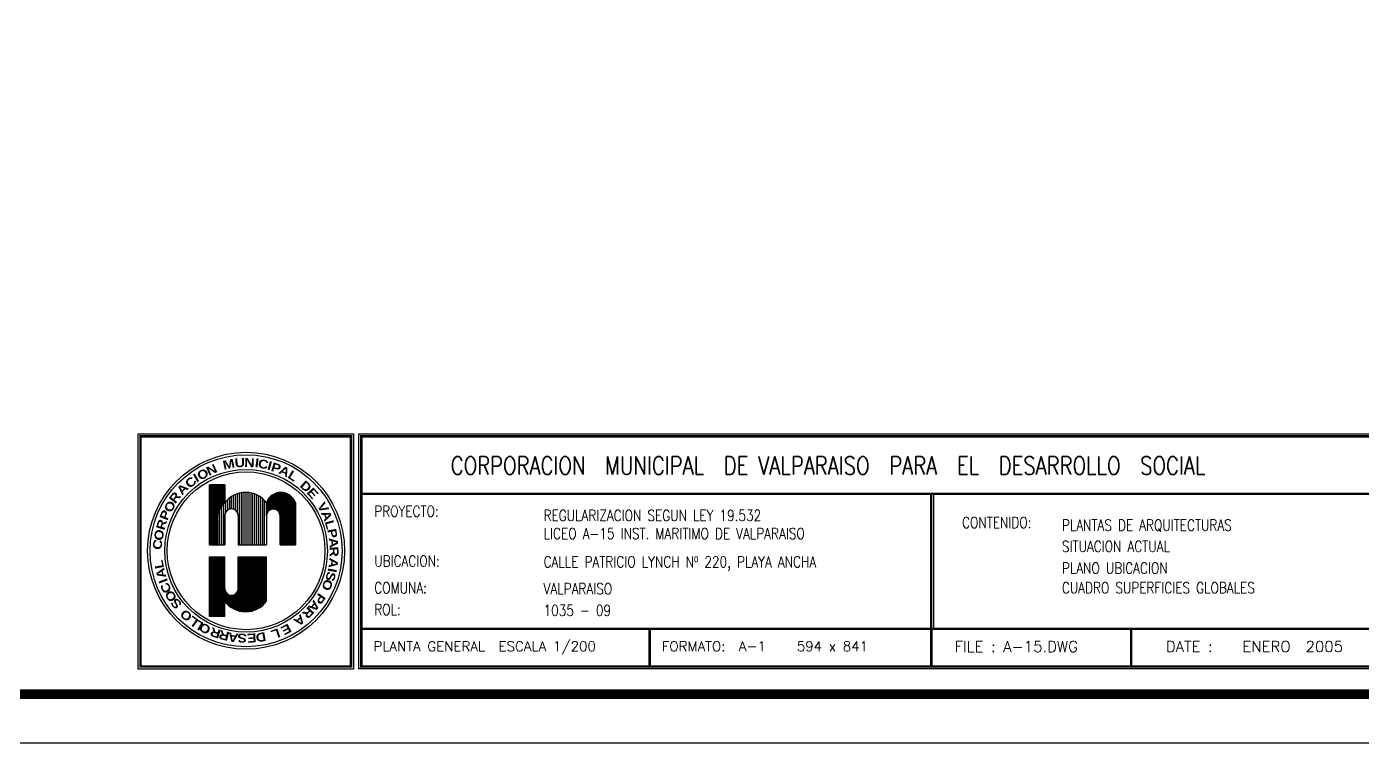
# Model space of a CAD drawing. Extents: x -3099 to -2751, y 5130 to 5248.
# Drawn here: x -3014.4 to -2960, y 5129.5 to 5158.7 of the extents above; entities that cross this region are included whole.
import ezdxf
from ezdxf.enums import TextEntityAlignment as Align

# ---------------------------------------------------------------- set-up
doc = ezdxf.new("R2010")
doc.units = 0
doc.header["$MEASUREMENT"] = 0
doc.layers.get('0').update_dxf_attribs({"linetype": 'CONTINUOUS'})
doc.layers.add('COTAS', color=7, linetype='CONTINUOUS')
doc.layers.add('VIÑETA', color=1, linetype='CONTINUOUS')
doc.styles.add('ROMANS', font='romans.shx', dxfattribs={"oblique": 10, "height": 1.3})
doc.styles.add('TITULO', font='', dxfattribs={"height": 50})
doc.styles.get('TITULO').set_extended_font_data('Arial Black')
pattern_1 = [(90, (-3461.4331238, 4942.426367), (-0.003113497157, 2e-19), [])]

msp = doc.modelspace()

# ---------------------------------------------------------------- hatches: boundary and pattern name
h = msp.add_hatch()
h.set_pattern_fill('LINE', color=8, scale=0.024908, angle=90, style=0)
h.set_pattern_definition(pattern_1)
h.paths.add_polyline_path([(-3006.966, 5137.609), (-3006.655, 5137.609), (-3006.655, 5138.681, -0.135027), (-3006.473, 5139.17), (-3006.345, 5139.316), (-3006.345, 5140.05), (-3006.966, 5140.05)])
h.paths.add_polyline_path([(-3006.966, 5134.687), (-3006.345, 5134.687), (-3006.345, 5135.312), (-3006.473, 5135.457, -0.135027), (-3006.655, 5135.947), (-3006.655, 5137.123), (-3006.966, 5137.123)])
h = msp.add_hatch()
h.set_pattern_fill('LINE', color=8, scale=0.024908, angle=90, style=0)
h.set_pattern_definition([(90, (-2959.40637, 5028.895014), (-0.07908283, 5e-18), [])])
h.paths.add_polyline_path([(-3006.345, 5138.795, -1), (-3005.794, 5138.795), (-3005.794, 5137.609), (-3004.643, 5137.609), (-3004.643, 5139.316, 0.499846), (-3006.345, 5139.316), (-3006.473, 5139.17, 0.135027), (-3006.655, 5138.681), (-3006.655, 5137.609), (-3006.345, 5137.609)])
h = msp.add_hatch()
h.set_pattern_fill('LINE', color=8, scale=0.024908, angle=90, style=0)
h.set_pattern_definition(pattern_1)
h.paths.add_polyline_path([(-3003.471, 5139.316, 0.725712), (-3004.643, 5139.316), (-3004.643, 5138.795, -1), (-3004.092, 5138.795), (-3004.092, 5137.609), (-3003.471, 5137.609)])
h = msp.add_hatch()
h.set_pattern_fill('LINE', color=8, scale=0.024908, angle=90, style=0)
h.set_pattern_definition(pattern_1)
h.paths.add_polyline_path([(-3004.643, 5135.312), (-3004.643, 5137.123), (-3005.794, 5137.123), (-3005.794, 5135.832, -1), (-3006.345, 5135.832), (-3006.345, 5137.123), (-3006.655, 5137.123), (-3006.655, 5135.947, 0.135027), (-3006.473, 5135.457), (-3006.345, 5135.312, 0.499846)])

# ---------------------------------------------------------------- linework, layer by layer
at = {"color": 8}
for p, q in [((-3006.966, 5134.687), (-3006.966, 5137.123)), ((-3006.966, 5137.123), (-3006.345, 5137.123)), ((-3004.092, 5137.609), (-3003.471, 5137.609)), ((-3006.345, 5134.687), (-3006.966, 5134.687))]:
    msp.add_line(p, q, dxfattribs=at)
for points in [[(-3006.345, 5140.05), (-3006.966, 5140.05), (-3006.966, 5137.609), (-3006.345, 5137.609)], [(-3006.345, 5140.05), (-3006.345, 5139.316)], [(-3006.345, 5139.316), (-3006.473, 5139.17)], [(-3004.643, 5139.316), (-3004.643, 5137.609)], [(-3003.471, 5139.316), (-3003.471, 5137.609)], [(-3006.345, 5138.795), (-3006.345, 5137.609)], [(-3005.794, 5138.795), (-3005.794, 5137.609)], [(-3004.092, 5138.795), (-3004.092, 5137.609)], [(-3006.655, 5138.681), (-3006.655, 5137.609)], [(-3006.655, 5135.947), (-3006.655, 5137.123)], [(-3006.345, 5135.832), (-3006.345, 5137.123)], [(-3005.794, 5137.609), (-3004.643, 5137.609)], [(-3005.794, 5135.832), (-3005.794, 5137.123)], [(-3005.794, 5137.123), (-3004.643, 5137.123)], [(-3004.643, 5135.312), (-3004.643, 5137.123)], [(-3006.345, 5135.312), (-3006.473, 5135.457)], [(-3006.345, 5134.687), (-3006.345, 5135.312)]]:
    msp.add_lwpolyline(points, dxfattribs=at)
msp.add_lwpolyline([(-3004.092, 5137.609), (-3003.471, 5137.609), (-3003.471, 5139.316, 0.725712), (-3004.643, 5139.316), (-3004.643, 5138.795, -1), (-3004.092, 5138.795)], format="xyb", close=True, dxfattribs=at)
for radius in [4.007, 3.907, 3.31, 3.21]:
    msp.add_circle((-3005.477, 5137.366), radius, dxfattribs=at)
for centre, radius, start, end in [((-3005.494, 5138.677), 1.064, 36.8841, 143.1159), ((-3004.057, 5139.124), 0.616, 18.0623, 161.9377), ((-3005.674, 5138.594), 0.985, 144.2183, 174.9782), ((-3006.069, 5138.795), 0.276, 0, 180), ((-3004.368, 5138.795), 0.276, 0, 180), ((-3005.674, 5136.033), 0.985, 185.0218, 215.7817), ((-3006.069, 5135.832), 0.276, 180, 0), ((-3005.494, 5135.95), 1.064, 216.8841, 323.1159)]:
    msp.add_arc(centre, radius, start, end, dxfattribs=at)
at = {"layer": 'COTAS'}
msp.add_lwpolyline([(-2930.304, 5248.336), (-2930.304, 5129.536), (-3098.504, 5129.536), (-3098.504, 5248.336)], close=True, dxfattribs=at)
at = {"layer": 'COTAS', "const_width": 0.4}
msp.add_lwpolyline([(-2932.304, 5246.336), (-3092.504, 5246.336), (-3092.504, 5131.536), (-2932.304, 5131.536)], close=True, dxfattribs=at)
at = {"layer": 'VIÑETA', "color": 5}
for p, q in [((-3000.788, 5136.257), (-3000.788, 5142.023)), ((-3000.788, 5142.023), (-2933.231, 5142.023)), ((-3000.788, 5132.658), (-3000.788, 5136.257)), ((-2933.231, 5132.658), (-3000.788, 5132.658))]:
    msp.add_line(p, q, dxfattribs=at)
for points in [[(-3009.875, 5142.123), (-3001.109, 5142.123), (-3001.109, 5132.557), (-3009.875, 5132.557)], [(-3000.888, 5142.123), (-2933.131, 5142.123), (-2933.131, 5132.558), (-3000.888, 5132.558)]]:
    msp.add_lwpolyline(points, close=True, dxfattribs=at)
at = {"layer": 'VIÑETA', "color": 5, "const_width": 0.1}
for points in [[(-3009.775, 5142.023), (-3001.209, 5142.023), (-3001.209, 5132.657), (-3009.775, 5132.657)], [(-3000.788, 5142.023), (-2933.231, 5142.023), (-2933.231, 5132.658), (-3000.788, 5132.658)]]:
    msp.add_lwpolyline(points, close=True, dxfattribs=at)
for points in [[(-3000.788, 5139.683), (-2957.193, 5139.683)], [(-2977.594, 5139.683), (-2977.594, 5134.189)], [(-3000.788, 5134.189), (-2957.193, 5134.189)], [(-2989.051, 5134.189), (-2989.051, 5132.658)], [(-2977.588, 5134.189), (-2977.588, 5132.658)], [(-2969.455, 5134.189), (-2969.455, 5132.658)]]:
    msp.add_lwpolyline(points, dxfattribs=at)
at = {"layer": 'VIÑETA', "color": 5}
msp.add_lwpolyline([(-2977.494, 5139.683), (-2977.494, 5134.189)], dxfattribs=at)

# ---------------------------------------------------------------- texts
at = {"color": 8, "style": 'TITULO'}
for s, rotation, p in [('M', 11.8742, (-3006.184, 5140.887)), ('U', 1.939, (-3005.734, 5140.949)), ('N', 357.9647, (-3005.34, 5140.95)), ('I', 352.662, (-3005.031, 5140.942)), ('C', 347.5504, (-3004.777, 5140.893)), ('I', 164.1869, (-3004.513, 5140.829)), ('P', 343.0574, (-3004.253, 5140.74)), ('I', 30.1344, (-3007.512, 5140.336)), ('O', 28.2564, (-3007.237, 5140.479)), ('N', 25.3144, (-3006.878, 5140.661)), ('A', 334.7787, (-3003.912, 5140.602)), ('L', 328.1973, (-3003.57, 5140.413)), ('A', 46.8958, (-3008.066, 5139.877)), ('C', 41.9823, (-3007.729, 5140.155)), ('D', 318.2116, (-3003.041, 5139.984)), ('E', 311.6302, (-3002.767, 5139.705)), ('O', 63.1775, (-3008.581, 5139.167)), ('R', 52.0441, (-3008.374, 5139.533)), ('V', 299.8599, (-3002.345, 5139.134)), ('P', 68.1851, (-3008.775, 5138.818)), ('A', 292.8195, (-3002.189, 5138.793)), ('O', 81.5904, (-3009.018, 5138.009)), ('R', 73.835, (-3008.916, 5138.433)), ('L', 285.9503, (-3002.057, 5138.428)), ('P', 280.6476, (-3001.961, 5138.073)), ('C', 81.5904, (-3009.081, 5137.621)), ('A', 275.5361, (-3001.912, 5137.695)), ('R', 272.1726, (-3001.894, 5137.33)), ('L', 100.358, (-3009.024, 5136.811)), ('A', 103.7215, (-3008.94, 5136.454)), ('I', 259.8816, (-3001.967, 5136.57)), ('A', 262.8389, (-3001.922, 5136.866)), ('I', 111.78, (-3008.85, 5136.138)), ('C', 117.0828, (-3008.741, 5135.854)), ('O', 253.3002, (-3002.168, 5135.972)), ('S', 253.3002, (-3002.033, 5136.32)), ('O', 123.9519, (-3008.542, 5135.521)), ('P', 235.6235, (-3002.473, 5135.415)), ('S', 130.9923, (-3008.322, 5135.216)), ('R', 227.1485, (-3002.952, 5134.842)), ('A', 230.512, (-3002.706, 5135.113)), ('O', 143.8574, (-3007.916, 5134.734)), ('L', 143.8574, (-3007.633, 5134.491)), ('L', 150.4388, (-3007.419, 5134.346)), ('A', 217.8148, (-3003.3, 5134.533)), ('O', 153.3961, (-3007.155, 5134.205)), ('R', 162.7297, (-3006.727, 5134.025)), ('R', 166.0932, (-3006.377, 5133.919)), ('A', 171.2048, (-3006.004, 5133.84)), ('S', 176.5075, (-3005.637, 5133.812)), ('E', 183.3767, (-3005.25, 5133.815)), ('D', 190.417, (-3004.875, 5133.849)), ('L', 198.6751, (-3004.273, 5133.989)), ('E', 208.0087, (-3003.844, 5134.167))]:
    msp.add_text(s, height=0.362, rotation=rotation, dxfattribs=at).set_placement(p, align=Align.MIDDLE)
at = {"layer": 'VIÑETA', "color": 1, "style": 'ROMANS', "width": 0.8}
msp.add_text('CORPORACION  MUNICIPAL  DE VALPARAISO  PARA  EL  DESARROLLO  SOCIAL', height=0.73, dxfattribs=at).set_placement((-2997.145, 5140.467))
at = {"layer": 'VIÑETA', "color": 7, "style": 'ROMANS', "width": 0.8}
for s, p in [('PROYECTO:', (-3000.261, 5138.747)), ('REGULARIZACION SEGUN LEY 19.532', (-2993.369, 5138.578)), ('LICEO A-15 INST. MARITIMO DE VALPARAISO', (-2993.369, 5137.841)), ('CONTENIDO:', (-2976.335, 5138.288)), ('PLANTAS DE ARQUITECTURAS', (-2972.274, 5138.184)), ('SITUACION ACTUAL', (-2972.274, 5137.32)), ('UBICACION:', (-3000.261, 5136.725)), ('CALLE PATRICIO LYNCH Nº 220, PLAYA ANCHA', (-2993.369, 5136.689)), ('PLANO UBICACION', (-2972.274, 5136.437)), ('COMUNA:', (-3000.261, 5135.633)), ('VALPARAISO', (-2993.369, 5135.597)), ('CUADRO SUPERFICIES GLOBALES', (-2972.274, 5135.636)), ('ROL:', (-3000.261, 5134.75)), ('1035 - 09', (-2993.369, 5134.714))]:
    msp.add_text(s, height=0.45, dxfattribs=at).set_placement(p)
at = {"layer": 'VIÑETA', "color": 7, "style": 'ROMANS'}
for s, height, p in [('PLANTA GENERAL  ESCALA 1/200', 0.4, (-3000.292, 5133.281)), ('FORMATO:  A-1   594 x 841', 0.4, (-2988.558, 5133.281)), ('FILE : A-15.DWG   ', 0.44432, (-2976.644, 5133.248)), ('  DATE :   ENERO  2005', 0.44432, (-2968.653, 5133.251))]:
    msp.add_text(s, height=height, dxfattribs=at).set_placement(p)

doc.saveas('drawing.dxf')
